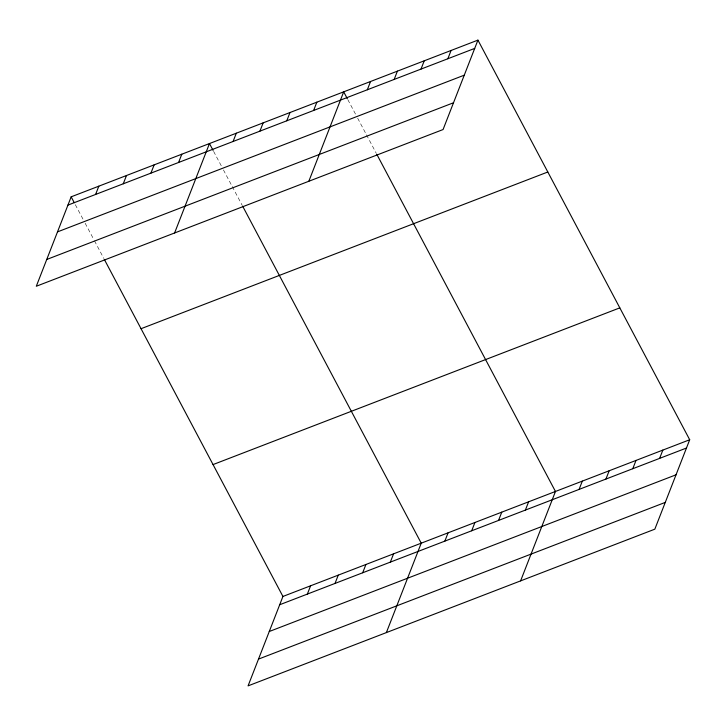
<?xml version="1.0" encoding="UTF-8"?>
<svg xmlns="http://www.w3.org/2000/svg" width="726" height="726" viewBox="0 0 726 726"><rect width="100%" height="100%" fill="white"/><g stroke="black" fill="none" stroke-linecap="round" stroke-linejoin="round"><path stroke-width="0.54" stroke-dasharray="3.63 2.72" d="M347.836 99.653L356.121 115.28M357.673 118.211L365.958 133.838M366.476 134.818L376.313 153.377M213.607 151.362L221.893 166.989M223.445 169.92L231.721 185.557M232.238 186.528L242.076 205.095M75.304 204.641L83.59 220.277M85.142 223.2L93.944 239.807M94.462 240.787L103.773 258.374"/><path stroke-width="1.09" d="M477.935 40.121L71.166 196.828L36.3 286.253L443.069 129.546L477.935 40.121L689.7 439.747L654.834 529.172L248.065 685.879L282.931 596.454L689.7 439.747M95.596 194.45L98.827 186.174M123.257 183.796L126.487 175.52M150.917 173.142L154.148 164.856M178.578 162.488L181.809 154.202M174.603 232.964L209.469 143.548L213.09 150.391M233.082 141.488L236.313 133.203M259.926 131.143L263.157 122.866M286.779 120.797L290.001 112.521M313.623 110.461L316.854 102.175M308.831 181.255L343.697 91.839L347.318 98.672M367.32 89.77L370.541 81.493M394.164 79.433L397.394 71.148M421.007 69.088L424.238 60.812M447.86 58.742L451.082 50.466M307.361 594.086L310.592 585.8M335.022 583.423L338.252 575.146M362.682 572.769L365.913 564.492M390.343 562.115L393.574 553.829M386.368 632.6L421.234 543.175L242.593 206.066M444.847 541.115L448.078 532.839M471.7 530.77L474.922 522.493M498.544 520.433L501.775 512.148M525.388 510.088L528.619 501.811M520.606 580.882L555.463 491.466L376.83 154.357M579.085 489.406L582.316 481.12M605.929 479.06L609.159 470.775M632.782 468.715L636.003 460.438M659.625 458.378L662.856 450.093M67.935 205.104L474.704 48.406M57.499 231.884L464.268 75.177M46.736 259.472L453.505 102.765M141.044 328.706L547.812 171.998M213.045 464.576L619.813 307.869M279.701 604.74L686.469 448.033M269.264 631.511L676.033 474.804M258.51 659.099L665.279 502.392M71.166 196.828L74.27 202.69M104.29 259.345L282.931 596.454"/></g></svg>
